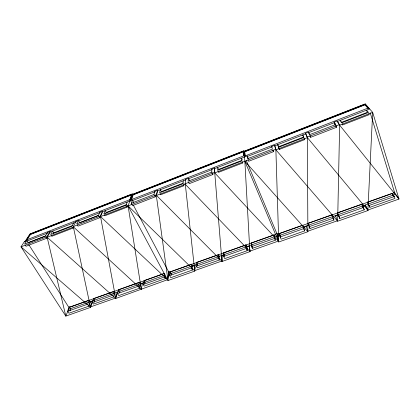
<?xml version="1.0" encoding="UTF-8"?>
<svg xmlns="http://www.w3.org/2000/svg" width="420" height="420" viewBox="0 0 420 420"><rect width="100%" height="100%" fill="white"/><g stroke="black" fill="none" stroke-linecap="round" stroke-linejoin="round"><path stroke-width="0.63" d="M219.308 260.043L219.334 256.321L218.516 254.609L196.697 262.369L196.408 266.138L197.264 267.839L219.308 260.043L218.479 258.316L218.516 254.609M309.907 135.786L310.601 137.324L336.53 127.297L335.612 124.572L309.64 134.642L308.495 132.116L305.534 133.266L307.393 137.645L368.062 210.499L365.206 205.054L368.062 210.499L337.649 221.225L339.649 125.16L337.144 120.976L334.115 122.152L335.024 124.845M249.816 249.155L250.042 251.596L222.117 261.45L221.907 261.014L214.751 172.904L214.657 168.026L211.89 169.103L211.769 172.011L212.898 174.515L189.215 183.682L188.517 182.201M189.62 180.658L188.465 178.216L185.756 179.272L185.073 183.808L185.309 184.306L250.042 251.596L249.842 251.155L278.371 241.085L214.751 172.904L214.657 168.026M212.898 174.515L212.945 173.161M197.405 265.949L197.542 264.059L196.697 262.369M194.917 269.194L195.069 267.288M195.011 264.957L194.759 271.1L167.969 280.55L128.089 205.889L132.316 193.877L29.978 233.945L24.785 241.904L24.507 241.469L26.885 240.545L28.277 242.718L45.843 235.898M192.365 270.07L192.701 266.275L191.636 264.17L170.252 271.782L169.659 275.615L170.767 277.709L192.365 270.07L191.289 267.95L191.636 264.17M188.465 178.216L188.05 181.214L211.806 172.048M194.759 271.1L185.309 184.306L185.477 183.167M171.15 275.137L171.344 273.856L170.252 271.782M160.094 193.793L160.582 194.759L183.745 185.797L183.928 184.579M169.15 271.231L167.969 280.55L156.266 194.975L157.474 190.276L154.817 191.31L153.988 194.428M98.821 215.329L79.737 222.742L78.419 220.479L75.931 221.45L73.285 226.564L90.536 307.382L90.29 306.989L92.474 300.888L92.71 301.282L90.536 307.382L65.809 316.108L47.145 237.258L50.227 232.008L49.954 231.562L46.867 236.806L47.145 237.258L115.763 298.478L167.517 279.715L168.746 272.008L133.298 205.034M183.283 180.81L182.8 183.834L159.611 192.827L160.372 189.719L161.327 191.636L183.608 182.989M164.477 273.341L144.139 280.586L143.252 284.482L144.165 286.125L165.333 278.639L165.764 276.066M165.333 278.639L164.441 276.969L164.876 274.407M144.669 283.894L145.042 282.214L144.139 280.586M142.616 283.075L141.257 288.986L128.089 205.889L194.544 270.669L221.907 261.014L221.902 255.413L222.117 261.45L156.513 195.458L157.71 190.754L157.474 190.276M141.761 288.215L141.488 289.396L73.552 227.021L47.145 237.258M139.498 288.267L140.427 284.34L139.288 282.308L118.745 289.627L117.579 293.585L118.76 295.601L139.498 288.267L138.348 286.225L139.288 282.308M24.507 241.469L21 246.834L90.29 306.989L115.521 298.074L117.301 292.068L117.537 292.467L115.763 298.478L100.527 216.568L102.711 211.585L132.379 200.041L131.281 203.238L132.536 205.611L155.211 196.838L155.699 194.948M119.585 292.761L119.91 291.627L118.745 289.627M113.726 296.898L114.928 292.913L113.988 291.317L93.849 298.489L92.416 302.51L93.387 304.096L113.726 296.898L112.775 295.292L113.988 291.317M131.549 199.61L133.282 194.602M132.967 194.366L131.093 199.742L243.731 155.878L243.254 151.216L132.967 194.366L133.208 194.822L243.458 151.715L243.254 151.216M130.226 200.986L132.557 194.334M129.853 199.663L131.754 194.287L30.266 234.014L26.381 239.978L129.853 199.663L130.1 200.13M93.996 302.369L94.81 300.058L93.849 298.489M104.354 214.82L104.874 215.749L127.055 207.16L127.633 205.543M127.055 207.16L126.047 205.27L127.208 202.052M90.379 302.111L89.177 300.153L69.416 307.188L67.72 311.267L68.969 313.215L88.914 306.159L90.379 302.111L92.71 301.282M67.72 311.267L87.691 304.185L89.177 300.153M69.93 310.873L70.644 309.12L69.416 307.188M68.135 310.49L65.809 316.108L21 246.834L46.867 236.806M68.371 309.923L68.124 309.54L69.316 306.668M105.808 213.539L106.276 212.436L126.378 204.635M73.285 226.564L100.264 216.106L102.454 211.124L102.711 211.585M77.228 224.774L78.031 226.144L99.745 217.733L100.422 216.195M78.419 220.479L76.692 223.86L98.438 215.418L99.918 212.111L102.454 211.124M51.203 235.421L51.749 236.313L73.012 228.086L73.894 226.375M73.715 222.868L71.936 226.27L50.652 234.528L52.668 231.058L53.749 232.827L53.177 233.825M25.289 245.191L25.998 246.288L46.82 238.224L47.702 236.722M49.954 231.562L47.513 232.512L45.444 235.998L24.586 244.094L26.885 240.545M27.011 239.867L30.692 234.197L30.424 233.772M27.216 239.038L28.56 236.964M29.573 235.41L30.245 234.371L108.255 203.847M109.478 203.369L131.46 194.765M132.074 194.523L243.758 150.822L244.577 157.085M131.387 194.985L30.534 234.444L30.266 234.014M131.995 194.744L132.478 194.554M188.055 173.182L132.799 194.796L132.316 193.877M189.273 172.704L242.828 151.762M243.968 151.316L365.227 103.892L372.677 112.376L399 199.048L367.899 210.021L372.677 112.376L339.649 125.16L337.144 120.976M244.514 151.3L364.786 104.27L368.093 108.061L245.023 155.962L244.514 151.3L244.724 151.798L364.954 104.811L364.786 104.27M245.17 155.883L244.703 151.604L300.185 129.917M301.408 129.439L364.208 104.89M27.164 240.98L47.785 232.958L47.513 232.512M50.227 232.008L75.7 222.096M78.687 220.93L100.175 212.572L99.918 212.111M132.631 200.508L155.059 191.788L154.817 191.31M157.71 190.754L185.987 179.76L185.756 179.272M188.696 178.705L212.116 169.596L211.89 169.103M214.877 168.525L247.238 155.941L248.294 158.482M247.238 155.941L247.564 158.718L272.381 149.095L271.73 146.412L274.627 145.283L274.832 145.803L275.877 149.84L278.749 241.988L307.881 231.719L307.393 137.645L305.534 133.266M247.448 156.45L271.934 146.932L271.73 146.412M274.832 145.803L305.723 133.796M308.684 132.647L334.299 122.692M337.323 121.517L369.663 108.943M53.749 232.827L72.371 225.598M126.047 205.27L103.835 213.89L105.252 210.593L106.276 212.436M131.281 203.238L154.208 194.397M241.847 160.393L218.531 169.439L217.649 167.444L217.597 170.336L241.847 160.934L241.589 158.135L242.23 159.653M278.539 146.753L303.539 137.056L304.616 139.64L279.279 149.436L277.736 144.674L279.279 149.436M341.072 122.504L367.248 112.35L366.566 110.15L368.519 112.434L341.938 122.735L340.352 120.335L340.715 121.417M278.465 147.336L303.833 137.503L302.768 134.946L303.539 137.056M100.264 216.106L100.527 216.568L156.266 194.975M185.073 183.808L214.52 172.4M156.513 195.458L185.309 184.306M214.751 172.904L275.667 149.315L274.627 145.283M307.199 137.104L339.465 124.609M275.667 149.315L275.877 149.84L307.393 137.645M242.603 161.852L242.713 162.981L218.495 172.352L218.043 171.344M273.01 150.082L273.409 151.704L248.635 161.285L247.994 159.742M342.027 123.958L342.662 124.924L369.201 114.665L368.86 113.547M168.053 271.761L168.525 271.593M70.014 307.151L164.566 273.494M168.746 272.008L169.218 271.84L169.439 272.249L275.898 234.376M276.329 233.714L276.843 233.531M223.666 252.777L245.936 244.85L246.918 247.034L247.217 250.682L224.716 258.636L223.692 256.468L223.666 252.777L224.679 254.924L224.695 256.163M251.191 242.981L273.929 234.89L274.68 236.67L275.315 240.235L252.336 248.362L251.548 246.593L251.191 242.981L251.974 244.734L252.336 248.362M278.371 241.085L277.027 233.977L277.541 233.793L277.725 234.234L394.07 192.869L393.923 192.386L394.48 192.192M279.473 233.431L302.694 225.172L303.587 227.441L304.579 230.927L281.111 239.216L280.171 236.964L279.473 233.431L280.754 237.442M308.191 223.22L331.9 214.788L333.937 220.033L309.96 228.506L308.191 223.22L309.96 228.506M337.496 212.793L361.72 204.183L363.457 207.464L364.261 209.843L339.769 218.495L337.496 212.793L339.769 218.495M367.442 202.146L392.191 193.347L394.333 196.523L394.931 198.471L369.889 207.322L367.442 202.146L369.889 207.322M68.124 309.54L88.904 302.159M90.137 301.718L118.487 291.648M119.679 291.223L138.994 284.366M140.201 283.936L164.745 275.216M140.427 284.34L142.847 283.484M168.661 274.312L277.358 235.72M168.882 274.727L170.116 274.292M192.701 266.275L195.227 265.377M222.107 255.838L224.165 255.108M246.918 247.034L249.538 246.104L249.344 245.669L249.842 251.155L244.86 161.249L243.758 150.822M303.587 227.441L306.327 226.469L306.149 226.013L307.881 231.719L244.86 161.249L278.749 241.988L277.546 236.166L395.698 194.234M277.73 236.612L280.403 235.662M338.331 215.119L335.533 216.111L335.365 215.644L337.649 221.225L275.877 149.84M361.72 204.183L362.512 206.54L365.363 205.527M92.416 302.51L112.775 295.292M117.579 293.585L138.348 286.225M143.252 284.482L164.441 276.969M169.659 275.615L191.289 267.95M196.408 266.138L218.479 258.316M223.692 256.468L246.225 248.477L245.936 244.85M251.548 246.593L274.559 238.439L273.929 234.89M280.171 236.964L303.681 228.638L302.694 225.172M309.246 226.669L333.254 218.164M338.924 216.153L363.457 207.464M369.259 205.406L394.333 196.523M307.703 231.257L337.475 220.752M100.527 216.568L167.517 279.715M365.531 104.585L368.855 108.381L368.261 108.612L364.817 104.654M339.649 125.16L399 199.048L394.627 192.67L370.193 112.76M393.855 196.87L392.784 195.269L392.191 193.347M69.395 307.372L69.153 306.989L68.712 307.141L28.665 244.44M334.115 122.152L335.612 124.572M46.132 237.111L46.82 238.224M87.691 304.185L88.914 306.159M335.832 126.163L336.53 127.297M72.471 227.178L73.012 228.086M75.931 221.45L76.198 221.902M138.784 284.413L139.928 286.451M98.438 215.418L99.745 217.733M129.796 201.043L130.042 201.516M362.512 206.54L363.216 207.869M363.452 208.315L364.261 209.843M132.379 200.041L133.618 202.388M130.599 199.936L130.846 200.403M154.476 195.395L155.211 196.838M183.272 184.816L183.745 185.797M246.089 246.797L247.076 248.992M246.225 248.477L247.217 250.682M242.277 161.957L242.713 162.981M274.559 238.439L275.315 240.235M246.215 160.309L277.027 233.977M244.414 157.038L244.629 157.542M244.493 151.111L244.703 151.604M333.937 220.033L331.9 214.788M272.79 150.14L273.409 151.704M303.681 228.638L304.579 230.927M304.222 138.574L304.616 139.64M310.023 135.713L310.601 137.324M308.495 132.116L309.445 134.768M334.919 123.448L335.47 125.076M362.654 205.942L363.253 207.722M342.3 123.832L342.662 124.924M365.227 103.892L365.395 104.428M277.079 233.72L277.546 236.166M244.367 153.636L244.566 155.463M243.521 152.297L243.821 155.216M249.538 246.104L249.706 247.936"/></g></svg>
